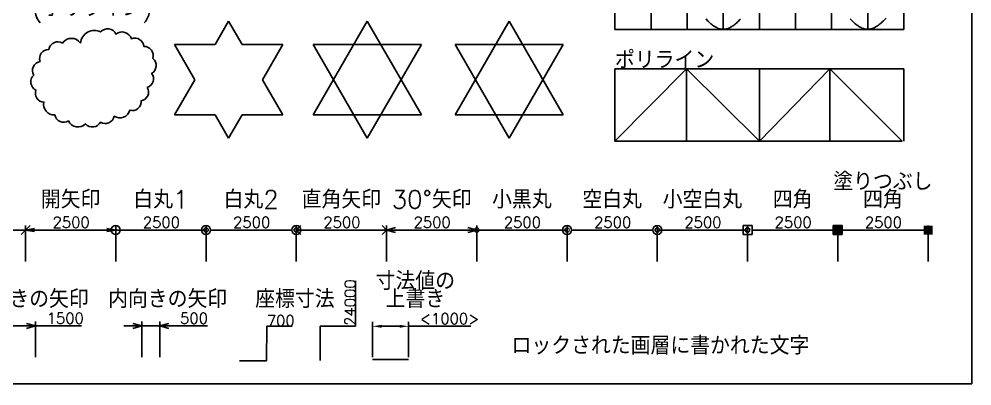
# Model space of a CAD drawing. Extents: x 0 to 42051, y -272 to 29762.
# Drawn here: x 15656 to 42051, y 0 to 10172 of the extents above; entities that cross this region are included whole.
import ezdxf
from ezdxf.enums import TextEntityAlignment as Align

# ---------------------------------------------------------------- set-up
doc = ezdxf.new("R2010")
doc.units = 0
doc.header["$LTSCALE"] = 100
doc.header["$PDMODE"] = 3
doc.header["$PDSIZE"] = 300
doc.layers.get('0').update_dxf_attribs({"linetype": 'CONTINUOUS'})
doc.layers.get('DEFPOINTS').update_dxf_attribs({"linetype": 'CONTINUOUS'})
doc.layers.add('1', color=7, linetype='CONTINUOUS')
doc.layers.add('ロックされた画層', color=7, linetype='CONTINUOUS')
doc.styles.add('KANJI', font='TXT.shx', dxfattribs={"height": 500, "bigfont": 'BIGFONT.shx'})
doc.styles.get("Standard").update_dxf_attribs({"font": 'txt.shx', "height": 300})
doc.dimstyles.get("Standard").update_dxf_attribs({"dimtxt": 0.18, "dimasz": 0.18, "dimexe": 0.18, "dimexo": 0.0625, "dimgap": 0.09, "dimtad": 0, "dimtih": 1, "dimtoh": 1, "dimzin": 0, "dimcen": 0.09, "dimazin": 3, "dimtfac": 1, "dimtofl": 0, "dimtmove": 0, "dimatfit": 3})

# ---------------------------------------------------------------- blocks, each defined once
blk = doc.blocks.new('*U1')
at = {"layer": '1', "color": 7, "linetype": 'CONTINUOUS'}
for p, q in [((42000, 0), (42000, 29700)), ((0, 0), (42000, 0))]:
    blk.add_line(p, q, dxfattribs=at)
blk = doc.blocks.new('NONAME')
for p, q in [((19339, 5012), (21839, 9343)), ((24339, 5012), (21839, 9343)), ((19339, 8260), (24339, 8260)), ((19339, 8260), (21839, 3930)), ((24339, 8260), (21839, 3930)), ((24339, 5012), (19339, 5012))]:
    blk.add_line(p, q)
blk = doc.blocks.new('_OBLIQUE')
at = {"color": 0, "linetype": 'BYBLOCK'}
blk.add_line((-0.5, -0.5), (0.5, 0.5), dxfattribs=at)
blk = doc.blocks.new('*D19')
at = {"color": 0}
for p, q in [((13335, 3454), (13335, 4448)), ((13335, 4323), (15835, 4323)), ((15835, 3454), (15835, 4448))]:
    blk.add_line(p, q, dxfattribs=at)
at = {"layer": 'DEFPOINTS', "color": 0}
for p in [(15835, 4323), (13335, 3392), (15835, 3392)]:
    blk.add_point(p, dxfattribs=at)
at = {"color": 0, "xscale": 250, "yscale": 250, "zscale": 250, "rotation": 180}
blk.add_blockref('_OBLIQUE', (13335, 4323), dxfattribs=at)
at = {"color": 0, "xscale": 250, "yscale": 250, "zscale": 250}
blk.add_blockref('_OBLIQUE', (15835, 4323), dxfattribs=at)
at = {"layer": '1', "color": 0}
blk.add_text('2500', height=300, dxfattribs=at).set_placement((14085, 4386))
blk = doc.blocks.new('_OPEN')
at = {"color": 0, "linetype": 'BYBLOCK'}
for p, q in [((-1, 0.17), (0, 0)), ((-1, -0.17), (0, 0)), ((0, 0), (-1, 0))]:
    blk.add_line(p, q, dxfattribs=at)
blk = doc.blocks.new('*D21')
at = {"color": 0}
for p, q in [((15835, 3454), (15835, 4448)), ((16085, 4323), (18085, 4323)), ((18335, 3454), (18335, 4448))]:
    blk.add_line(p, q, dxfattribs=at)
at = {"layer": 'DEFPOINTS', "color": 0}
for p in [(18335, 4323), (15835, 3392), (18335, 3392)]:
    blk.add_point(p, dxfattribs=at)
at = {"color": 0, "xscale": 250, "yscale": 250, "zscale": 250, "rotation": 180}
blk.add_blockref('_OPEN', (15835, 4323), dxfattribs=at)
at = {"color": 0, "xscale": 250, "yscale": 250, "zscale": 250}
blk.add_blockref('_OPEN', (18335, 4323), dxfattribs=at)
at = {"layer": '1', "color": 0}
blk.add_text('2500', height=300, dxfattribs=at).set_placement((16585, 4386))
blk = doc.blocks.new('_ORIGIN')
at = {"color": 0, "linetype": 'BYBLOCK'}
blk.add_line((0, 0), (-1, 0), dxfattribs=at)
blk.add_circle((0, 0), 0.5, dxfattribs=at)
blk = doc.blocks.new('*D23')
at = {"color": 0}
for p, q in [((18335, 3454), (18335, 4448)), ((18585, 4323), (20585, 4323)), ((20835, 3454), (20835, 4448))]:
    blk.add_line(p, q, dxfattribs=at)
at = {"layer": 'DEFPOINTS', "color": 0}
for p in [(20835, 4323), (18335, 3392), (20835, 3392)]:
    blk.add_point(p, dxfattribs=at)
at = {"color": 0, "xscale": 250, "yscale": 250, "zscale": 250, "rotation": 180}
blk.add_blockref('_ORIGIN', (18335, 4323), dxfattribs=at)
at = {"color": 0, "xscale": 250, "yscale": 250, "zscale": 250}
blk.add_blockref('_ORIGIN', (20835, 4323), dxfattribs=at)
at = {"layer": '1', "color": 0}
blk.add_text('2500', height=300, dxfattribs=at).set_placement((19085, 4386))
blk = doc.blocks.new('_ORIGIN2')
at = {"color": 0, "linetype": 'BYBLOCK'}
blk.add_line((-0.5, 0), (-1, 0), dxfattribs=at)
for radius in [0.5, 0.25]:
    blk.add_circle((0, 0), radius, dxfattribs=at)
blk = doc.blocks.new('*D25')
at = {"color": 0}
for p, q in [((20835, 3454), (20835, 4448)), ((21085, 4323), (23085, 4323)), ((23335, 3454), (23335, 4448))]:
    blk.add_line(p, q, dxfattribs=at)
at = {"layer": 'DEFPOINTS', "color": 0}
for p in [(23335, 4323), (20835, 3392), (23335, 3392)]:
    blk.add_point(p, dxfattribs=at)
at = {"color": 0, "xscale": 250, "yscale": 250, "zscale": 250, "rotation": 180}
blk.add_blockref('_ORIGIN2', (20835, 4323), dxfattribs=at)
at = {"color": 0, "xscale": 250, "yscale": 250, "zscale": 250}
blk.add_blockref('_ORIGIN2', (23335, 4323), dxfattribs=at)
at = {"layer": '1', "color": 0}
blk.add_text('2500', height=300, dxfattribs=at).set_placement((21585, 4386))
blk = doc.blocks.new('_OPEN90')
at = {"color": 0, "linetype": 'BYBLOCK'}
for p, q in [((0, 0), (-1, 0)), ((-0.5, 0.5), (0, 0)), ((0, 0), (-0.5, -0.5))]:
    blk.add_line(p, q, dxfattribs=at)
blk = doc.blocks.new('*D27')
at = {"color": 0}
for p, q in [((23335, 3454), (23335, 4448)), ((23585, 4323), (25585, 4323)), ((25835, 3454), (25835, 4448))]:
    blk.add_line(p, q, dxfattribs=at)
at = {"layer": 'DEFPOINTS', "color": 0}
for p in [(25835, 4323), (23335, 3392), (25835, 3392)]:
    blk.add_point(p, dxfattribs=at)
at = {"color": 0, "xscale": 250, "yscale": 250, "zscale": 250, "rotation": 180}
blk.add_blockref('_OPEN90', (23335, 4323), dxfattribs=at)
at = {"color": 0, "xscale": 250, "yscale": 250, "zscale": 250}
blk.add_blockref('_OPEN90', (25835, 4323), dxfattribs=at)
at = {"layer": '1', "color": 0}
blk.add_text('2500', height=300, dxfattribs=at).set_placement((24085, 4386))
blk = doc.blocks.new('_OPEN30')
at = {"color": 0, "linetype": 'BYBLOCK'}
for p, q in [((-1, 0.27), (0, 0)), ((0, 0), (-1, -0.27)), ((0, 0), (-1, 0))]:
    blk.add_line(p, q, dxfattribs=at)
blk = doc.blocks.new('*D29')
at = {"color": 0}
for p, q in [((25835, 3454), (25835, 4448)), ((26085, 4323), (28085, 4323)), ((28335, 3454), (28335, 4448))]:
    blk.add_line(p, q, dxfattribs=at)
at = {"layer": 'DEFPOINTS', "color": 0}
for p in [(28335, 4323), (25835, 3392), (28335, 3392)]:
    blk.add_point(p, dxfattribs=at)
at = {"color": 0, "xscale": 250, "yscale": 250, "zscale": 250, "rotation": 180}
blk.add_blockref('_OPEN30', (25835, 4323), dxfattribs=at)
at = {"color": 0, "xscale": 250, "yscale": 250, "zscale": 250}
blk.add_blockref('_OPEN30', (28335, 4323), dxfattribs=at)
at = {"layer": '1', "color": 0}
blk.add_text('2500', height=300, dxfattribs=at).set_placement((26585, 4386))
blk = doc.blocks.new('_DOTSMALL')
at = {"color": 0, "linetype": 'BYBLOCK', "const_width": 0.5}
blk.add_lwpolyline([(-0.0625, 0, 1), (0.0625, 0, 1)], format="xyb", close=True, dxfattribs=at)
blk = doc.blocks.new('*D31')
at = {"color": 0}
for p, q in [((28335, 3454), (28335, 4448)), ((28335, 4323), (30835, 4323)), ((30835, 3454), (30835, 4448))]:
    blk.add_line(p, q, dxfattribs=at)
at = {"layer": 'DEFPOINTS', "color": 0}
for p in [(30835, 4323), (28335, 3392), (30835, 3392)]:
    blk.add_point(p, dxfattribs=at)
at = {"color": 0, "xscale": 250, "yscale": 250, "zscale": 250, "rotation": 180}
blk.add_blockref('_DOTSMALL', (28335, 4323), dxfattribs=at)
at = {"color": 0, "xscale": 250, "yscale": 250, "zscale": 250}
blk.add_blockref('_DOTSMALL', (30835, 4323), dxfattribs=at)
at = {"layer": '1', "color": 0}
blk.add_text('2500', height=300, dxfattribs=at).set_placement((29085, 4386))
blk = doc.blocks.new('_DOTBLANK')
at = {"color": 0, "linetype": 'BYBLOCK'}
blk.add_line((-0.5, 0), (-1, 0), dxfattribs=at)
blk.add_circle((0, 0), 0.5, dxfattribs=at)
blk = doc.blocks.new('*D33')
at = {"color": 0}
for p, q in [((30835, 3454), (30835, 4448)), ((31085, 4323), (33085, 4323)), ((33335, 3454), (33335, 4448))]:
    blk.add_line(p, q, dxfattribs=at)
at = {"layer": 'DEFPOINTS', "color": 0}
for p in [(33335, 4323), (30835, 3392), (33335, 3392)]:
    blk.add_point(p, dxfattribs=at)
at = {"color": 0, "xscale": 250, "yscale": 250, "zscale": 250, "rotation": 180}
blk.add_blockref('_DOTBLANK', (30835, 4323), dxfattribs=at)
at = {"color": 0, "xscale": 250, "yscale": 250, "zscale": 250}
blk.add_blockref('_DOTBLANK', (33335, 4323), dxfattribs=at)
at = {"layer": '1', "color": 0}
blk.add_text('2500', height=300, dxfattribs=at).set_placement((31585, 4386))
blk = doc.blocks.new('_SMALL')
at = {"color": 0, "linetype": 'BYBLOCK'}
blk.add_circle((0, 0), 0.25, dxfattribs=at)
blk = doc.blocks.new('*D35')
at = {"color": 0}
for p, q in [((33335, 3454), (33335, 4448)), ((33335, 4323), (35835, 4323)), ((35835, 3454), (35835, 4448))]:
    blk.add_line(p, q, dxfattribs=at)
at = {"layer": 'DEFPOINTS', "color": 0}
for p in [(35835, 4323), (33335, 3392), (35835, 3392)]:
    blk.add_point(p, dxfattribs=at)
at = {"color": 0, "xscale": 250, "yscale": 250, "zscale": 250, "rotation": 180}
blk.add_blockref('_SMALL', (33335, 4323), dxfattribs=at)
at = {"color": 0, "xscale": 250, "yscale": 250, "zscale": 250}
blk.add_blockref('_SMALL', (35835, 4323), dxfattribs=at)
at = {"layer": '1', "color": 0}
blk.add_text('2500', height=300, dxfattribs=at).set_placement((34085, 4386))
blk = doc.blocks.new('_BOXBLANK')
at = {"color": 0, "linetype": 'BYBLOCK'}
for p, q in [((-0.5, 0), (-1, 0)), ((0.5, 0.5), (-0.5, 0.5)), ((-0.5, 0.5), (-0.5, -0.5)), ((0.5, -0.5), (0.5, 0.5)), ((-0.5, -0.5), (0.5, -0.5))]:
    blk.add_line(p, q, dxfattribs=at)
blk = doc.blocks.new('*D37')
at = {"color": 0}
for p, q in [((35835, 3454), (35835, 4448)), ((36085, 4323), (38085, 4323)), ((38335, 3454), (38335, 4448))]:
    blk.add_line(p, q, dxfattribs=at)
at = {"layer": 'DEFPOINTS', "color": 0}
for p in [(38335, 4323), (35835, 3392), (38335, 3392)]:
    blk.add_point(p, dxfattribs=at)
at = {"color": 0, "xscale": 250, "yscale": 250, "zscale": 250, "rotation": 180}
blk.add_blockref('_BOXBLANK', (35835, 4323), dxfattribs=at)
at = {"color": 0, "xscale": 250, "yscale": 250, "zscale": 250}
blk.add_blockref('_BOXBLANK', (38335, 4323), dxfattribs=at)
at = {"layer": '1', "color": 0}
blk.add_text('2500', height=300, dxfattribs=at).set_placement((36585, 4386))
blk = doc.blocks.new('_BOXFILLED')
at = {"color": 0, "linetype": 'BYBLOCK'}
blk.add_line((-0.5, 0), (-1, 0), dxfattribs=at)
blk.add_solid([(-0.5, 0.5), (0.5, 0.5), (-0.5, -0.5), (0.5, -0.5)], dxfattribs=at)
blk = doc.blocks.new('*D39')
at = {"color": 0}
for p, q in [((38335, 3454), (38335, 4448)), ((38585, 4323), (40585, 4323)), ((40835, 3454), (40835, 4448))]:
    blk.add_line(p, q, dxfattribs=at)
at = {"layer": 'DEFPOINTS', "color": 0}
for p in [(40835, 4323), (38335, 3392), (40835, 3392)]:
    blk.add_point(p, dxfattribs=at)
at = {"color": 0, "xscale": 250, "yscale": 250, "zscale": 250, "rotation": 180}
blk.add_blockref('_BOXFILLED', (38335, 4323), dxfattribs=at)
at = {"color": 0, "xscale": 250, "yscale": 250, "zscale": 250}
blk.add_blockref('_BOXFILLED', (40835, 4323), dxfattribs=at)
at = {"layer": '1', "color": 0}
blk.add_text('2500', height=300, dxfattribs=at).set_placement((39085, 4386))
blk = doc.blocks.new('*D49')
at = {"color": 0}
for p, q in [((14609, 795), (14609, 1789)), ((14859, 1664), (15859, 1664)), ((16109, 795), (16109, 1789)), ((16109, 1664), (17384, 1664))]:
    blk.add_line(p, q, dxfattribs=at)
at = {"layer": 'DEFPOINTS', "color": 0}
for p in [(16109, 1664), (14609, 732), (16109, 732)]:
    blk.add_point(p, dxfattribs=at)
at = {"color": 0, "xscale": 250, "yscale": 250, "zscale": 250, "rotation": 180}
blk.add_blockref('_OPEN30', (14609, 1664), dxfattribs=at)
at = {"color": 0, "xscale": 250, "yscale": 250, "zscale": 250}
blk.add_blockref('_OPEN30', (16109, 1664), dxfattribs=at)
at = {"layer": '1', "color": 0}
blk.add_text('1500', height=300, dxfattribs=at).set_placement((16421, 1726))
blk = doc.blocks.new('*D50')
at = {"color": 0}
for p, q in [((18805, 1664), (18555, 1664)), ((19055, 795), (19055, 1789)), ((19055, 1664), (19555, 1664)), ((19555, 795), (19555, 1789)), ((19805, 1664), (20880, 1664))]:
    blk.add_line(p, q, dxfattribs=at)
at = {"layer": 'DEFPOINTS', "color": 0}
for p in [(19555, 1664), (19055, 732), (19555, 732)]:
    blk.add_point(p, dxfattribs=at)
at = {"color": 0, "xscale": 250, "yscale": 250, "zscale": 250}
blk.add_blockref('_OPEN30', (19055, 1664), dxfattribs=at)
at = {"color": 0, "xscale": 250, "yscale": 250, "zscale": 250, "rotation": 180}
blk.add_blockref('_OPEN30', (19555, 1664), dxfattribs=at)
at = {"layer": '1', "color": 0}
blk.add_text('500', height=300, dxfattribs=at).set_placement((20117, 1726))
blk = doc.blocks.new('*U65')
at = {"layer": '1'}
for p, q in [((21085, 9465), (21460, 10115)), ((21835, 9465), (21460, 10115)), ((19960, 9465), (21085, 9465)), ((19960, 9465), (20522, 8491)), ((21835, 9465), (22960, 9465)), ((22960, 9465), (22397, 8491)), ((19960, 7517), (20522, 8491)), ((22960, 7517), (22397, 8491)), ((21085, 7517), (19960, 7517)), ((21085, 7517), (21460, 6867)), ((21835, 7517), (21460, 6867)), ((22960, 7517), (21835, 7517))]:
    blk.add_line(p, q, dxfattribs=at)
blk = doc.blocks.new('*D57')
at = {"layer": '1', "color": 0}
for p, q in [((24978, 1662), (24978, 2917)), ((24000, 1657), (24978, 1662)), ((24000, 704), (24000, 1657))]:
    blk.add_line(p, q, dxfattribs=at)
at = {"layer": 'DEFPOINTS', "color": 0}
for p in [(24978, 1667), (24000, 703), (0, 0)]:
    blk.add_point(p, dxfattribs=at)
at = {"layer": '1', "color": 0}
blk.add_text('24000', height=300, rotation=90, dxfattribs=at).set_placement((24978, 1667))
blk = doc.blocks.new('*D58')
at = {"layer": '1', "color": 0}
for p, q in [((25446, 795), (25446, 1779)), ((25696, 1654), (26196, 1654)), ((26446, 795), (26446, 1779)), ((26446, 1654), (28171, 1654))]:
    blk.add_line(p, q, dxfattribs=at)
for points in [[(25696, 1695), (25696, 1612), (25446, 1654)], [(26196, 1695), (26196, 1612), (26446, 1654)]]:
    blk.add_solid(points, dxfattribs=at)
at = {"layer": 'DEFPOINTS', "color": 0}
for p in [(26446, 1654), (25446, 732), (26446, 732)]:
    blk.add_point(p, dxfattribs=at)
at = {"layer": '1', "color": 0}
blk.add_text('<1000>', height=300, dxfattribs=at).set_placement((26759, 1716))
blk = doc.blocks.new('*D59')
at = {"layer": '1', "color": 0}
for p, q in [((22510, 700), (22515, 1660)), ((22515, 1660), (23220, 1660)), ((21763, 700), (22510, 700))]:
    blk.add_line(p, q, dxfattribs=at)
at = {"layer": 'DEFPOINTS', "color": 0}
for p in [(22520, 1660), (21762, 700), (0, 0)]:
    blk.add_point(p, dxfattribs=at)
at = {"layer": '1', "color": 0}
blk.add_text('700', height=300, dxfattribs=at).set_placement((22520, 1661))

msp = doc.modelspace()

# ---------------------------------------------------------------- linework, layer by layer
for p, q in [((32162.959, 11886.191), (32162.959, 9886.191)), ((33162.959, 11886.191), (33162.959, 9886.191)), ((34162.959, 11886.191), (34162.959, 9886.191)), ((35162.959, 11886.191), (35162.959, 9886.191)), ((36162.959, 11886.191), (36162.959, 9886.191)), ((37162.959, 11886.191), (37162.959, 9886.191)), ((38162.959, 11886.191), (38162.959, 9886.191)), ((39162.959, 11886.191), (39162.959, 9886.191)), ((40162.959, 11886.191), (40162.959, 9886.191)), ((27731.972, 7516.922), (29231.972, 10114.998)), ((30731.972, 7516.922), (29231.972, 10114.998)), ((32162.959, 9886.191), (40162.959, 9886.191)), ((27731.972, 9465.479), (29231.972, 6867.403)), ((27731.972, 9465.479), (30731.972, 9465.479)), ((30731.972, 9465.479), (29231.972, 6867.403)), ((32162.959, 8789.516), (40162.959, 8789.516)), ((32162.959, 8789.516), (32162.959, 6789.516)), ((34144.217, 8789.516), (34144.217, 6789.516)), ((36162.959, 6789.516), (36162.959, 8789.516)), ((38110.784, 8789.516), (38110.784, 6789.516)), ((40162.959, 8789.516), (40162.959, 6789.516)), ((30731.972, 7516.922), (27731.972, 7516.922)), ((32162.959, 6789.516), (40118.791, 6789.516))]:
    msp.add_line(p, q)
msp.add_lwpolyline([(32162.959, 6789.516), (34144.217, 8789.516), (36162.959, 6789.516), (38110.784, 8789.516), (40118.791, 6789.516)])
for points in [[(34685.2, 10174, 0), (34707.9, 10149.7, 0), (34730.6, 10126.1, 0), (34753.4, 10103.5, 0), (34776.1, 10081.7, 0), (34798.8, 10061, 0), (34821.5, 10041.1, 0), (34844.2, 10022.4, 0), (34867, 10004.6, 0), (34889.7, 9987.99, 0), (34912.4, 9972.48, 0), (34935.1, 9958.13, 0), (34957.9, 9944.97, 0), (34980.6, 9933.04, 0), (35003.3, 9922.39, 0), (35026, 9913.03, 0), (35048.8, 9905.01, 0), (35071.5, 9898.36, 0), (35094.2, 9893.12, 0), (35116.9, 9889.32, 0), (35139.7, 9887, 0), (35162.4, 9886.19, 0), (35185.1, 9886.92, 0), (35207.8, 9889.17, 0), (35230.6, 9892.89, 0), (35253.3, 9898.06, 0), (35276, 9904.63, 0), (35298.7, 9912.58, 0), (35321.4, 9921.87, 0), (35344.2, 9932.47, 0), (35366.9, 9944.33, 0), (35389.6, 9957.42, 0), (35412.3, 9971.71, 0), (35435.1, 9987.17, 0), (35457.8, 10003.8, 0), (35480.5, 10021.4, 0), (35503.2, 10040.2, 0), (35526, 10059.9, 0), (35548.7, 10080.7, 0), (35571.4, 10102.3, 0), (35594.1, 10125, 0), (35616.9, 10148.4, 0), (35639.6, 10172.8, 0)], [(38682.5, 10175, 0), (38705.2, 10150.6, 0), (38727.9, 10127, 0), (38750.6, 10104.3, 0), (38773.3, 10082.6, 0), (38796.1, 10061.7, 0), (38818.8, 10041.9, 0), (38841.5, 10023.1, 0), (38864.3, 10005.3, 0), (38887.1, 9988.63, 0), (38909.9, 9973.08, 0), (38932.7, 9958.68, 0), (38955.5, 9945.48, 0), (38978.3, 9933.5, 0), (39001.2, 9922.8, 0), (39024, 9913.39, 0), (39046.9, 9905.31, 0), (39069.8, 9898.61, 0), (39092.7, 9893.31, 0), (39115.7, 9889.45, 0), (39138.6, 9887.07, 0), (39161.6, 9886.19, 0), (39184.6, 9886.86, 0), (39207.6, 9889.04, 0), (39230.6, 9892.69, 0), (39253.7, 9897.79, 0), (39276.8, 9904.29, 0), (39299.9, 9912.16, 0), (39323, 9921.37, 0), (39346.1, 9931.88, 0), (39369.3, 9943.64, 0), (39392.4, 9956.63, 0), (39415.6, 9970.82, 0), (39438.8, 9986.15, 0), (39462, 10002.6, 0), (39485.2, 10020.1, 0), (39508.5, 10038.7, 0), (39531.7, 10058.3, 0), (39555, 10078.9, 0), (39578.3, 10100.4, 0), (39601.6, 10122.8, 0), (39624.9, 10146, 0), (39648.2, 10170.1, 0), (39671.5, 10195, 0)]]:
    msp.add_polyline3d(points)
at = {"layer": '1'}
msp.add_line((25446.295, 732.418), (26446.295, 732.418), dxfattribs=at)
msp.add_lwpolyline([(17355.649, 9506.927, 0.52056705), (16857.009, 9506.927, 0.52056705), (16477.093, 9328.999, 0.52056705), (16239.646, 8996.866, 0.52056705), (16061.56, 8617.285, 0.52056705), (16120.922, 8202.119, 0.52056705), (16346.497, 7869.985, 0.52056705), (16643.306, 7514.128, 0.52056705), (17023.222, 7348.062, 0.52056705), (17498.117, 7265.029, 0.52056705), (17913.651, 7312.476, 0.52056705), (18293.567, 7478.543, 0.52056705), (18720.972, 7644.609, 0.52056705), (19041.527, 7905.571, 0.52056705), (19207.74, 8273.29, 0.52056705), (19326.464, 8664.733, 0.52056705), (19362.081, 9079.899, 0.52056705), (19112.761, 9412.032, 0.52056705), (18768.462, 9625.546, 0.52056705), (18341.056, 9756.027, 0.52056705), (17913.651, 9815.337, 0.52056705)], format="xyb", close=True, dxfattribs=at)

# ---------------------------------------------------------------- block references
at = {"xscale": 0.6, "yscale": 0.6, "zscale": 0.6}
msp.add_blockref('NONAME', (12199.759, 4508.979), dxfattribs=at)
at = {"layer": '1', "color": 7, "linetype": 'CONTINUOUS'}
msp.add_blockref('*U1', (51.46, 61.755), dxfattribs=at)
at = {"layer": '1'}
msp.add_blockref('*U65', (0, 0), dxfattribs=at)

# ---------------------------------------------------------------- texts
at = {"style": 'KANJI'}
msp.add_text('ポリライン', height=500, dxfattribs=at).set_placement((32162.959, 8789.516))
for s, p in [('塗りつぶし', (39584.832, 5419.628)), ('開矢印', (17084.832, 4919.628)), ('白丸1', (19584.832, 4919.628)), ('白丸2', (22084.832, 4919.628)), ('直角矢印', (24584.832, 4919.628)), ('30°矢印', (27084.832, 4919.628)), ('小黒丸', (29584.832, 4919.628)), ('空白丸', (32084.832, 4919.628)), ('小空白丸', (34584.832, 4919.628)), ('四角', (37084.832, 4919.628)), ('四角', (39584.832, 4919.628)), ('寸法値の', (26632.999, 2661.685)), ('外向きの矢印', (15936.089, 2161.685)), ('内向きの矢印', (19771.729, 2161.685)), ('座標寸法', (23297.634, 2161.685)), ('上書き', (26632.999, 2161.685))]:
    msp.add_text(s, height=500, dxfattribs=at).set_placement(p, align=Align.CENTER)
at = {"layer": '1', "style": 'KANJI'}
msp.add_text('(ポリライン)', height=500, dxfattribs=at).set_placement((17684.061, 10232.278), align=Align.CENTER)
at = {"layer": 'ロックされた画層', "style": 'KANJI'}
msp.add_text('ロックされた画層に書かれた文字', height=500, dxfattribs=at).set_placement((29297.88, 869.538))

# ---------------------------------------------------------------- dimensions: what is measured, and where the dimension line sits
for base, p1, p2, override, picture, middle in [((15834.832, 4323.355), (13334.832, 3391.885), (15834.832, 3391.885), {"dimscale": 100, "dimblk1": 'OBLIQUE', "dimblk2": 'OBLIQUE', "dimsah": 1}, '*D19', (14584.832, 4535.855)), ((18334.832, 4323.355), (15834.832, 3391.885), (18334.832, 3391.885), {"dimscale": 100, "dimblk1": 'OPEN', "dimblk2": 'OPEN', "dimsah": 1}, '*D21', (17084.832, 4535.855)), ((20834.832, 4323.355), (18334.832, 3391.885), (20834.832, 3391.885), {"dimscale": 100, "dimblk1": 'ORIGIN', "dimblk2": 'ORIGIN', "dimsah": 1}, '*D23', (19584.832, 4535.855)), ((23334.832, 4323.355), (20834.832, 3391.885), (23334.832, 3391.885), {"dimscale": 100, "dimblk1": 'ORIGIN2', "dimblk2": 'ORIGIN2', "dimsah": 1}, '*D25', (22084.832, 4535.855)), ((25834.832, 4323.355), (23334.832, 3391.885), (25834.832, 3391.885), {"dimscale": 100, "dimblk1": 'OPEN90', "dimblk2": 'OPEN90', "dimsah": 1}, '*D27', (24584.832, 4535.855)), ((28334.832, 4323.355), (25834.832, 3391.885), (28334.832, 3391.885), {"dimscale": 100, "dimblk1": 'OPEN30', "dimblk2": 'OPEN30', "dimsah": 1}, '*D29', (27084.832, 4535.855)), ((30834.832, 4323.355), (28334.832, 3391.885), (30834.832, 3391.885), {"dimscale": 100, "dimblk1": 'DOTSMALL', "dimblk2": 'DOTSMALL', "dimsah": 1}, '*D31', (29584.832, 4535.855)), ((33334.832, 4323.355), (30834.832, 3391.885), (33334.832, 3391.885), {"dimscale": 100, "dimblk1": 'DOTBLANK', "dimblk2": 'DOTBLANK', "dimsah": 1}, '*D33', (32084.832, 4535.855)), ((35834.832, 4323.355), (33334.832, 3391.885), (35834.832, 3391.885), {"dimscale": 100, "dimblk1": 'SMALL', "dimblk2": 'SMALL', "dimsah": 1}, '*D35', (34584.832, 4535.855)), ((38334.832, 4323.355), (35834.832, 3391.885), (38334.832, 3391.885), {"dimscale": 100, "dimblk1": 'BOXBLANK', "dimblk2": 'BOXBLANK', "dimsah": 1}, '*D37', (37084.832, 4535.855)), ((40834.832, 4323.355), (38334.832, 3391.885), (40834.832, 3391.885), {"dimscale": 100, "dimblk1": 'BOXFILLED', "dimblk2": 'BOXFILLED', "dimsah": 1}, '*D39', (39584.832, 4535.855))]:
    dim = msp.add_linear_dim(base=base, p1=p1, p2=p2, dimstyle='Standard', override=override)
    dim.commit()
    dim.dimension.update_dxf_attribs({"geometry": picture, "text_midpoint": middle})
for base, p1, p2, override, picture, middle in [((16108.826, 1663.887), (14608.826, 732.418), (16108.826, 732.418), {"dimscale": 100, "dimblk1": 'OPEN30', "dimblk2": 'OPEN30', "dimsah": 1}, '*D49', (16871.326, 1663.887)), ((19554.681, 1663.887), (19054.681, 732.418), (19554.681, 732.418), {"dimscale": 100, "dimblk1": 'OPEN30', "dimblk2": 'OPEN30', "dimsah": 1, "dimtmove": 0}, '*D50', (20467.181, 1663.887))]:
    dim = msp.add_linear_dim(base=base, p1=p1, p2=p2, dimstyle='Standard', override=override)
    dim.commit()
    dim.dimension.update_dxf_attribs({"geometry": picture, "text_midpoint": middle, "dimtype": 128})
at = {"layer": '1'}
for feature_location, offset, dtype, picture, middle in [((24000, 703.364), (978.463, 963.411), 1, '*D57', (24827.838, 2292.4)), ((21761.908, 700), (757.795, 960.401), 0, '*D59', (22870.327, 1811.026))]:
    dim = msp.add_ordinate_dim(feature_location=feature_location, offset=offset, dtype=dtype, origin=(0, 0), dimstyle='Standard', dxfattribs=at)
    dim.commit()
    dim.dimension.update_dxf_attribs({"geometry": picture, "text_midpoint": middle})
dim = msp.add_linear_dim(base=(26446.295, 1653.666), p1=(25446.295, 732.418), p2=(26446.295, 732.418), text='<<>>', dimstyle='Standard', override={"dimscale": 100}, dxfattribs=at)
dim.commit()
dim.dimension.update_dxf_attribs({"geometry": '*D58', "text_midpoint": (27433.795, 1653.666), "dimtype": 128})

doc.saveas('drawing.dxf')
